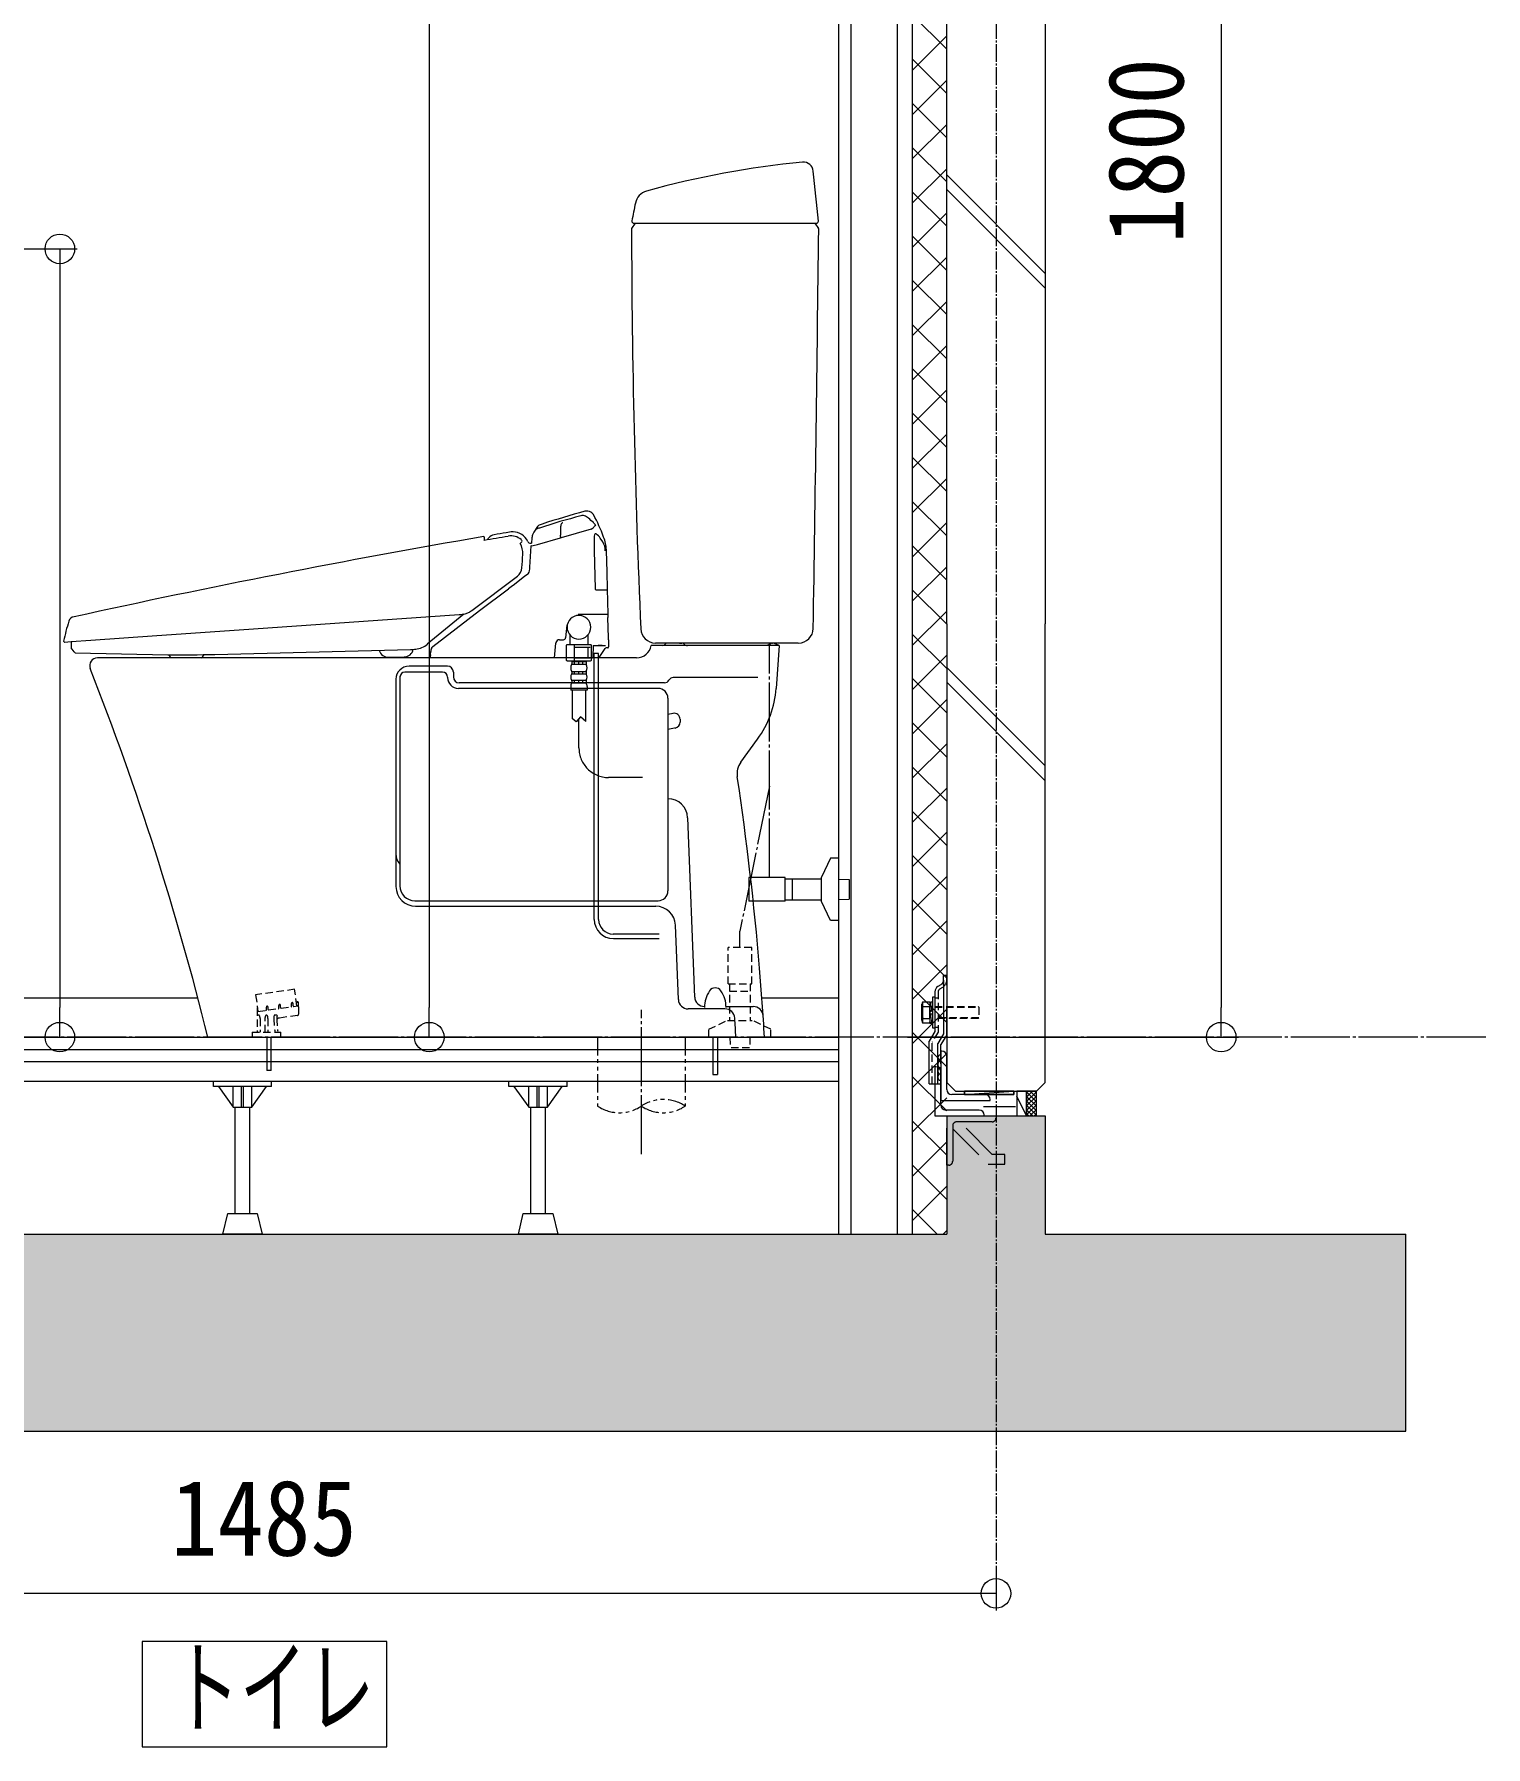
# Model space of a CAD drawing. Units: millimetres at full size, sheet at 1:30. Extents: x -17796 to 21385, y -23279 to 7734.
# Drawn here: x -3121 to -1647, y 703 to 2441 of the extents above; entities that cross this region are included whole.
import ezdxf
from ezdxf.enums import TextEntityAlignment as Align

# ---------------------------------------------------------------- set-up
doc = ezdxf.new("R2010")
doc.units = ezdxf.units.MM
doc.header["$LTSCALE"] = 30
for name, pattern in [('USER12', [1.25, 0.625, -0.125, 0.125, -0.125, 0.125, -0.125]), ('USER4', [0.78, 0.6, -0.06, 0.06, -0.06]), ('USER5', [0.375, 0.25, -0.125]), ('USER6', [2.5, 1.25, -1.25]), ('USER7', [0.2, 0.1, -0.1]), ('USER9', [2.3, 2, -0.1, 0.1, -0.1])]:
    doc.linetypes.add(name, pattern=pattern)
for name, color, linetype, lineweight in [('0-8_ﾄﾞｱR1', 6, 'Continuous', 18), ('0-B_0_6P', 54, 'USER4', 18), ('0-C_0_4P', 4, 'Continuous', 18), ('0-D_破線', 30, 'Continuous', 18), ('0-E_遮音材', 254, 'Continuous', 18), ('1-0_掃き出しﾏｰｸ', 253, 'USER7', 18), ('1-4_ﾌﾟﾛッﾄ', 41, 'Continuous', 18), ('1-F_衛生陶器・住設', 2, 'USER9', 18), ('2-A_', 6, 'Continuous', 18), ('3-B_仕上線（タイル・', 7, 'Continuous', 18), ('4-3_', 253, 'Continuous', 18), ('6-F_寸法', 2, 'Continuous', 18), ('7-C_B2', 1, 'Continuous', 18)]:
    doc.layers.add(name, color=color, linetype=linetype, lineweight=lineweight)
doc.styles.add('ＭＳ ゴシック', font='')
doc.styles.get('ＭＳ ゴシック').set_extended_font_data('MS Gothic')

msp = doc.modelspace()

# ---------------------------------------------------------------- linework, layer by layer
at = {"layer": '0-8_ﾄﾞｱR1'}
msp.add_lwpolyline([(-2762.63, 809.38), (-3011.21, 809.38), (-3011.21, 702.71), (-2762.63, 702.71)], close=True, dxfattribs=at)
at = {"layer": '0-B_0_6P'}
msp.add_line((-2144.42, 4560.22), (-2144.42, 857.13), dxfattribs=at)
at = {"layer": '0-C_0_4P'}
for p, q in [((-2304.42, 4182.96), (-2304.42, 1222.96)), ((-3593.42, 1462.96), (-2954.66, 1462.96)), ((-2382.09, 1462.96), (-2304.42, 1462.96)), ((-3605.92, 1422.96), (-2304.42, 1422.96))]:
    msp.add_line(p, q, dxfattribs=at)
at = {"layer": '0-D_破線'}
for p, q in [((-2291.92, 4182.96), (-2291.92, 1222.96)), ((-2244.92, 4182.96), (-2244.92, 1222.96))]:
    msp.add_line(p, q, dxfattribs=at)
at = {"layer": '0-E_遮音材'}
msp.add_line((-1728.37, 1022.96), (-1728.37, 1222.96), dxfattribs=at)
for points in [[(-2194.42, 1342.96), (-2094.42, 1222.96), (-2094.42, 1342.96)], [(-2194.42, 1342.96), (-2194.42, 1222.96), (-2094.42, 1222.96)], [(-2094.42, 1222.96), (-3862.57, 1022.96), (-1728.37, 1022.96)], [(-3862.57, 1022.96), (-2194.42, 1222.96), (-3862.57, 1222.96)], [(-2094.42, 1222.96), (-2194.42, 1222.96), (-3862.57, 1022.96)], [(-2094.42, 1222.96), (-1728.37, 1022.96), (-1728.37, 1222.96)]]:
    msp.add_solid(points, dxfattribs=at)
at = {"layer": '1-0_掃き出しﾏｰｸ', "color": 7, "linetype": 'Continuous'}
for p, q in [((-2194.42, 1342.96), (-2094.42, 1342.96)), ((-2194.42, 1342.96), (-2194.42, 1222.96)), ((-2094.42, 1342.96), (-2094.42, 1222.96)), ((-3862.57, 1222.96), (-2194.42, 1222.96)), ((-2094.42, 1222.96), (-1728.37, 1222.96)), ((-3862.57, 1022.96), (-1728.37, 1022.96))]:
    msp.add_line(p, q, dxfattribs=at)
at = {"layer": '1-4_ﾌﾟﾛッﾄ'}
for p, q in [((-2229.42, 4182.96), (-2229.42, 1222.96)), ((-2194.42, 2425.64), (-2229.42, 2460.64)), ((-2229.42, 2404.09), (-2194.42, 2439.09)), ((-2194.42, 2380.73), (-2229.42, 2415.73)), ((-2229.42, 2359.19), (-2194.42, 2394.19)), ((-2194.42, 2335.83), (-2229.42, 2370.83)), ((-2229.42, 2314.29), (-2194.42, 2349.29)), ((-2194.42, 2290.93), (-2229.42, 2325.93)), ((-2229.42, 2269.39), (-2194.42, 2304.39)), ((-2194.42, 2246.03), (-2229.42, 2281.03)), ((-2229.42, 2224.49), (-2194.42, 2259.49)), ((-2194.42, 2201.13), (-2229.42, 2236.13)), ((-2229.42, 2179.59), (-2194.42, 2214.59)), ((-2194.42, 2156.23), (-2229.42, 2191.23)), ((-2229.42, 2134.69), (-2194.42, 2169.69)), ((-2194.42, 2111.33), (-2229.42, 2146.33)), ((-2229.42, 2089.78), (-2194.42, 2124.78)), ((-2194.42, 2066.43), (-2229.42, 2101.43)), ((-2229.42, 2044.88), (-2194.42, 2079.88)), ((-2194.42, 2021.52), (-2229.42, 2056.52)), ((-2229.42, 1999.98), (-2194.42, 2034.98)), ((-2194.42, 1976.62), (-2229.42, 2011.62)), ((-2229.42, 1955.08), (-2194.42, 1990.08)), ((-2194.42, 1931.72), (-2229.42, 1966.72)), ((-2229.42, 1910.18), (-2194.42, 1945.18)), ((-2194.42, 1886.82), (-2229.42, 1921.82)), ((-2229.42, 1865.28), (-2194.42, 1900.28)), ((-2194.42, 1841.92), (-2229.42, 1876.92)), ((-2229.42, 1820.38), (-2194.42, 1855.38)), ((-2194.42, 1797.02), (-2229.42, 1832.02)), ((-2229.42, 1775.47), (-2194.42, 1810.47)), ((-2194.42, 1752.12), (-2229.42, 1787.12)), ((-2229.42, 1730.57), (-2194.42, 1765.57)), ((-2194.42, 1707.21), (-2229.42, 1742.21)), ((-2229.42, 1685.67), (-2194.42, 1720.67)), ((-2194.42, 1662.31), (-2229.42, 1697.31)), ((-2229.42, 1640.77), (-2194.42, 1675.77)), ((-2194.42, 1617.41), (-2229.42, 1652.41)), ((-2229.42, 1595.87), (-2194.42, 1630.87)), ((-2194.42, 1572.51), (-2229.42, 1607.51)), ((-2229.42, 1550.97), (-2194.42, 1585.97)), ((-2194.42, 1527.61), (-2229.42, 1562.61)), ((-2229.42, 1506.07), (-2194.42, 1541.07)), ((-2194.42, 1482.71), (-2229.42, 1517.71)), ((-2229.42, 1461.17), (-2194.42, 1496.17)), ((-2194.42, 1437.81), (-2229.42, 1472.81)), ((-2229.42, 1416.26), (-2194.42, 1451.26)), ((-2194.42, 1392.91), (-2229.42, 1427.91)), ((-2229.42, 1371.36), (-2194.42, 1406.36)), ((-2194.42, 1348), (-2229.42, 1383)), ((-2229.42, 1326.46), (-2194.42, 1361.46)), ((-2194.42, 1303.1), (-2229.42, 1338.1)), ((-2229.42, 1281.56), (-2194.42, 1316.56)), ((-2194.42, 1258.2), (-2229.42, 1293.2)), ((-2229.42, 1236.66), (-2194.42, 1271.66)), ((-2204.08, 1222.96), (-2229.42, 1248.3)), ((-2198.22, 1222.96), (-2194.42, 1226.76))]:
    msp.add_line(p, q, dxfattribs=at)
at = {"layer": '1-F_衛生陶器・住設'}
msp.add_line((-1647.32, 1422.96), (-7001.72, 1422.96), dxfattribs=at)
at = {"layer": '2-A_'}
for p, q in [((-2304.42, 1377.96), (-3605.92, 1377.96)), ((-2938.76, 1372.96), (-2938.76, 1377.96)), ((-2638.76, 1372.96), (-2638.76, 1377.96)), ((-2879.76, 1372.96), (-2938.76, 1372.96)), ((-2918.76, 1351.96), (-2918.76, 1372.96)), ((-2910.26, 1351.96), (-2910.26, 1372.96)), ((-2908.26, 1351.96), (-2908.26, 1372.96)), ((-2899.76, 1351.96), (-2899.76, 1372.96)), ((-2579.76, 1372.96), (-2638.76, 1372.96)), ((-2618.76, 1351.96), (-2618.76, 1372.96)), ((-2610.26, 1351.96), (-2610.26, 1372.96)), ((-2608.26, 1351.96), (-2608.26, 1372.96)), ((-2599.76, 1351.96), (-2599.76, 1372.96)), ((-2916.76, 1243.96), (-2916.76, 1351.96)), ((-2901.76, 1243.96), (-2901.76, 1351.96)), ((-2616.76, 1243.96), (-2616.76, 1351.96)), ((-2601.76, 1243.96), (-2601.76, 1351.96))]:
    msp.add_line(p, q, dxfattribs=at)
for points in [[(-2879.76, 1372.96), (-2879.76, 1377.96), (-2938.76, 1377.96)], [(-2579.76, 1372.96), (-2579.76, 1377.96), (-2638.76, 1377.96)]]:
    msp.add_lwpolyline(points, dxfattribs=at)
for points in [[(-2884.76, 1372.96), (-2933.76, 1372.96), (-2918.76, 1351.96), (-2899.76, 1351.96)], [(-2584.76, 1372.96), (-2633.76, 1372.96), (-2618.76, 1351.96), (-2599.76, 1351.96)], [(-2889.26, 1222.96), (-2929.26, 1222.96), (-2924.26, 1243.96), (-2894.26, 1243.96)], [(-2589.26, 1222.96), (-2629.26, 1222.96), (-2624.26, 1243.96), (-2594.26, 1243.96)]]:
    msp.add_lwpolyline(points, close=True, dxfattribs=at)
at = {"layer": '3-B_仕上線（タイル・', "color": 6}
for p, q in [((-2719.69, 3692.96), (-2719.69, 1452.96)), ((-1915.86, 3192.96), (-1915.86, 1452.96)), ((-3164.42, 2222.96), (-3077.13, 2222.96)), ((-3094.63, 2192.96), (-3094.63, 1452.96)), ((-3325.03, 1422.96), (-3077.13, 1422.96)), ((-2826.66, 1422.96), (-2702.19, 1422.96)), ((-2234.42, 1422.96), (-1898.36, 1422.96)), ((-2144.42, 873.4), (-2144.42, 840.85)), ((-2174.42, 858.35), (-3599.42, 858.35))]:
    msp.add_line(p, q, dxfattribs=at)
at = {"layer": '3-B_仕上線（タイル・'}
for p, q in [((-3094.63, 2222.96), (-3094.63, 2192.96)), ((-3094.63, 1422.96), (-3094.63, 1452.96)), ((-2719.69, 1422.96), (-2719.69, 1452.96)), ((-1915.86, 1422.96), (-1915.86, 1452.96)), ((-2144.42, 858.35), (-2174.42, 858.35))]:
    msp.add_line(p, q, dxfattribs=at)
for centre in [(-3094.63, 2222.96), (-3094.63, 1422.96), (-2719.69, 1422.96), (-1915.86, 1422.96), (-2144.42, 858.35)]:
    msp.add_circle(centre, 15, dxfattribs=at)
at = {"layer": '4-3_'}
for p, q in [((-2514.23, 2243.72), (-2510.43, 2248.96)), ((-2512.03, 2248.96), (-2326.75, 2248.96)), ((-2328.42, 2248.96), (-2324.62, 2243.68)), ((-2615.49, 1929.85), (-2615.94, 1924.26)), ((-2609.77, 1923.06), (-2586.46, 1929.7)), ((-2605.23, 1943.73), (-2607.23, 1943.03)), ((-2585.94, 1929.87), (-2586.39, 1929.74)), ((-2586.34, 1930.94), (-2586.38, 1932.34)), ((-2586.34, 1930.94), (-2586.32, 1929.9)), ((-2555.33, 1938.6), (-2585.94, 1929.87)), ((-2552.39, 1929.93), (-2552.4, 1925.53)), ((-2543.5, 1925.52), (-2546.17, 1929.31)), ((-2627.49, 1923.93), (-2627.46, 1923.96)), ((-2627.46, 1923.96), (-2627.37, 1924.05)), ((-2626.45, 1927.86), (-2626.45, 1927.86)), ((-2617.51, 1899.85), (-2616.11, 1921.74)), ((-2616.69, 1924.26), (-2615.79, 1924.26)), ((-2615.93, 1922.07), (-2616.06, 1921.85)), ((-2552.4, 1925.53), (-2552.34, 1922.37)), ((-2552.34, 1922.37), (-2552.23, 1917)), ((-2552.23, 1917), (-2551.45, 1877.94)), ((-2545.06, 1927.75), (-2544.81, 1927.37)), ((-2540.19, 1918.17), (-2540.16, 1916.77)), ((-2540.16, 1916.77), (-2539.58, 1894.7)), ((-2539.58, 1894.7), (-2539.14, 1877.95)), ((-2676.53, 1856.05), (-2630.27, 1890.89)), ((-2668.81, 1855.96), (-2639.27, 1877.93)), ((-2635.25, 1880.85), (-2639.27, 1877.93)), ((-2634.52, 1881.4), (-2635.12, 1880.94)), ((-2622.91, 1890.37), (-2634.52, 1881.4)), ((-2619.74, 1892.78), (-2622.91, 1890.37)), ((-2539.14, 1877.95), (-2538.47, 1852.36)), ((-2550.45, 1876.96), (-2539.11, 1876.96)), ((-2912.66, 1836.28), (-2689.25, 1851.9)), ((-2684.48, 1852.39), (-2721.68, 1821.68)), ((-2716.19, 1819.33), (-2668.81, 1855.96)), ((-2550.03, 1852.36), (-2538.47, 1852.36)), ((-2538.47, 1852.36), (-2538.38, 1848.89)), ((-2537.84, 1828.27), (-2538.38, 1848.89)), ((-3083.06, 1824.36), (-3063.23, 1825.75)), ((-3063.23, 1825.75), (-2996.3, 1830.43)), ((-2996.3, 1830.43), (-2912.66, 1836.28)), ((-2587.53, 1826.26), (-2583.47, 1826.26)), ((-2580.15, 1841.08), (-2581.27, 1828.3)), ((-2576.91, 1831.14), (-2576.91, 1821.22)), ((-2558.71, 1831.14), (-2558.71, 1821.22)), ((-2537.79, 1826.26), (-2537.84, 1828.27)), ((-3090.72, 1824.83), (-3090.92, 1824.82)), ((-3090.71, 1824.63), (-3090.72, 1824.83)), ((-3089.85, 1823.89), (-3083.06, 1824.36)), ((-3080.09, 1813.97), (-3083.28, 1817.99)), ((-3080.09, 1813.97), (-3079.26, 1812.92)), ((-3079.26, 1812.92), (-2984.96, 1811.1)), ((-2509.27, 1807.96), (-3056.42, 1807.96)), ((-2937.41, 1811.4), (-2738.58, 1816.28)), ((-2761.02, 1808.5), (-2745, 1808.89)), ((-2738.24, 1816.3), (-2738.11, 1816.31)), ((-2718.31, 1807.96), (-2718.31, 1810.12)), ((-2580.71, 1807.96), (-2718.31, 1807.96)), ((-2718.28, 1811.02), (-2718.11, 1814.27)), ((-2592.6, 1807.96), (-2591.3, 1822.82)), ((-2580.71, 1820.25), (-2580.71, 1805.99)), ((-2555.89, 1821.22), (-2579.74, 1821.22)), ((-2572.18, 1805.02), (-2572.18, 1821.22)), ((-2556.5, 1818.37), (-2572.18, 1818.37)), ((-2572.18, 1807.87), (-2556.5, 1807.87)), ((-2558.4, 1807.87), (-2558.4, 1818.37)), ((-2554.91, 1805.99), (-2554.91, 1820.25)), ((-2554.91, 1807.96), (-2554.09, 1807.96)), ((-2552.29, 1807.96), (-2554.09, 1807.96)), ((-2553.17, 1820.46), (-2553.59, 1808.44)), ((-2547.89, 1812.46), (-2553.45, 1812.46)), ((-2553.17, 1820.46), (-2540.65, 1820.46)), ((-2552.29, 1542.42), (-2552.29, 1812.46)), ((-2544.26, 1820.46), (-2548.3, 1820.46)), ((-2547.89, 1542.44), (-2547.89, 1812.46)), ((-2546.71, 1809.28), (-2541.31, 1817.3)), ((-2538.59, 1817.96), (-2539.58, 1817.96)), ((-2537.59, 1818.76), (-2537.79, 1818.76)), ((-2537.59, 1818.76), (-2537.61, 1819.4)), ((-2364.42, 1820.46), (-2494.42, 1820.46)), ((-2364.42, 1820.46), (-2494.42, 1820.46)), ((-2345.18, 1822.96), (-2490.07, 1822.96)), ((-2480.4, 1821.71), (-2480.39, 1821.71)), ((-2480.4, 1821.71), (-2480.39, 1821.71)), ((-2465.56, 1822.96), (-2478.23, 1822.96)), ((-2465.56, 1822.96), (-2463.25, 1822.96)), ((-2465.56, 1822.96), (-2463.25, 1822.96)), ((-2373.69, 1821.79), (-2377.24, 1820.46)), ((-2371.15, 1822.96), (-2371.16, 1822.94)), ((-2370.91, 1822.94), (-2371.16, 1822.94)), ((-2370.91, 1822.94), (-2371.16, 1822.94)), ((-2371.15, 1822.96), (-2370.92, 1822.96)), ((-2371.15, 1822.96), (-2370.92, 1822.96)), ((-2364.42, 1820.46), (-2367.63, 1776.84)), ((-2706.14, 1793.46), (-2744.42, 1793.46)), ((-2701.23, 1799.46), (-2740.21, 1799.46)), ((-2695.23, 1793.46), (-2695.23, 1788.54)), ((-2579.84, 1805.02), (-2555.87, 1805.02)), ((-2575.15, 1791.58), (-2560.49, 1791.58)), ((-2575.14, 1801.58), (-2560.49, 1801.58)), ((-2575.14, 1794.08), (-2560.49, 1794.08)), ((-2575.09, 1804.08), (-2575.09, 1801.96)), ((-2575.09, 1804.08), (-2560.49, 1804.08)), ((-2575.09, 1793.7), (-2575.09, 1792.01)), ((-2574.29, 1805.02), (-2574.29, 1804.08)), ((-2572.48, 1803.13), (-2572.48, 1802.08)), ((-2572.48, 1793.58), (-2572.48, 1792.08)), ((-2568.31, 1803.13), (-2568.31, 1802.08)), ((-2568.31, 1793.58), (-2568.31, 1792.08)), ((-2564.14, 1803.13), (-2564.14, 1802.08)), ((-2564.14, 1793.58), (-2564.14, 1792.08)), ((-2561.29, 1805.02), (-2561.29, 1804.08)), ((-2560.49, 1804.08), (-2560.49, 1801.96)), ((-2560.49, 1793.7), (-2560.49, 1792.01)), ((-2753.51, 1786.16), (-2753.51, 1575.82)), ((-2753.51, 1786.16), (-2753.51, 1782.54)), ((-2753.51, 1782.54), (-2753.51, 1575.82)), ((-2749.42, 1789.42), (-2749.42, 1576.42)), ((-2701.14, 1788.46), (-2701.14, 1787.54)), ((-2487.43, 1776.93), (-2690.14, 1776.93)), ((-2480.89, 1782.54), (-2689.23, 1782.54)), ((-2576.09, 1778.83), (-2576.09, 1775.08)), ((-2559.49, 1775.08), (-2576.09, 1775.08)), ((-2575.15, 1785.08), (-2560.49, 1785.08)), ((-2575.14, 1782.58), (-2560.49, 1782.58)), ((-2575.09, 1784.64), (-2575.09, 1782.96)), ((-2574.59, 1775.08), (-2574.59, 1746.29)), ((-2572.48, 1784.58), (-2572.48, 1783.08)), ((-2568.31, 1784.58), (-2568.31, 1783.08)), ((-2564.14, 1784.58), (-2564.14, 1783.08)), ((-2560.99, 1775.08), (-2560.99, 1743.4)), ((-2560.49, 1784.64), (-2560.49, 1782.96)), ((-2559.49, 1778.83), (-2559.49, 1775.08)), ((-2394.11, 1787.96), (-2472, 1787.96)), ((-2386.29, 1787.96), (-2406.18, 1787.96)), ((-2477.43, 1766.93), (-2477.43, 1571.42)), ((-2472.29, 1751.53), (-2477.43, 1750.53)), ((-2465.15, 1745.64), (-2465.15, 1742.58)), ((-2465.15, 1745.64), (-2465.15, 1742.58)), ((-2469.2, 1736.85), (-2477.43, 1735.25)), ((-2403.44, 1702.01), (-2386.45, 1725.4)), ((-2477.43, 1664.86), (-2477.39, 1664.86)), ((-2450.29, 1463.62), (-2457.4, 1645.64)), ((-2312.44, 1604.46), (-2321.44, 1585.46)), ((-2304.42, 1604.46), (-2312.44, 1604.46)), ((-2395.46, 1584.96), (-2395.46, 1560.96)), ((-2358.46, 1584.96), (-2395.46, 1584.96)), ((-2358.46, 1560.96), (-2358.46, 1584.96)), ((-2358.46, 1583.46), (-2321.44, 1583.46)), ((-2350.96, 1562.46), (-2350.96, 1583.46)), ((-2321.44, 1560.46), (-2321.44, 1585.46)), ((-2304.42, 1583.2), (-2293.46, 1582.86)), ((-2293.46, 1582.86), (-2293.46, 1563.07)), ((-2734.42, 1561.42), (-2487.43, 1561.42)), ((-2733.51, 1555.82), (-2489.76, 1555.82)), ((-2358.46, 1560.96), (-2395.46, 1560.96)), ((-2358.46, 1562.46), (-2321.44, 1562.46)), ((-2312.44, 1541.46), (-2321.44, 1560.46)), ((-2304.42, 1562.73), (-2293.46, 1563.07)), ((-2466.83, 1461.06), (-2469.78, 1536.6)), ((-2304.42, 1541.46), (-2312.44, 1541.46)), ((-2486.22, 1527.46), (-2532.89, 1527.46)), ((-2532.79, 1522.96), (-2486.22, 1522.96)), ((-2419.53, 1451.62), (-2456.84, 1451.62)), ((-2418.44, 1454.01), (-2390.78, 1454.01)), ((-2884.67, 1422.96), (-2884.67, 1388.96)), ((-2880.17, 1388.96), (-2880.17, 1422.96)), ((-2431.78, 1422.96), (-2431.78, 1385.16)), ((-2427.06, 1422.96), (-2427.06, 1385.16)), ((-2880.17, 1388.96), (-2884.67, 1388.96)), ((-2431.78, 1385.16), (-2427.06, 1385.16))]:
    msp.add_line(p, q, dxfattribs=at)
at = {"layer": '4-3_', "linetype": 'USER9'}
for p, q in [((-2374.43, 1584.96), (-2374.43, 1822.96)), ((-2567.73, 1716.46), (-2567.73, 1746.18)), ((-2503.23, 1686.46), (-2537.73, 1686.46)), ((-2374.43, 1677.63), (-2404.42, 1530.55)), ((-2404.42, 1514), (-2404.42, 1530.55)), ((-2504.42, 1304.06), (-2504.42, 1450.71))]:
    msp.add_line(p, q, dxfattribs=at)
at = {"layer": '4-3_', "linetype": 'USER5'}
for p, q in [((-2416.42, 1477), (-2416.42, 1514)), ((-2416.42, 1477), (-2392.42, 1477)), ((-2414.92, 1477), (-2414.92, 1439.98)), ((-2414.92, 1469.5), (-2393.92, 1469.5)), ((-2393.92, 1477), (-2393.92, 1439.98)), ((-2894.42, 1452.09), (-2894.42, 1427.96)), ((-2893.56, 1449.08), (-2886.34, 1450.1)), ((-2892.42, 1445.23), (-2893.42, 1445.23)), ((-2884.42, 1445.23), (-2885.42, 1445.23)), ((-2885, 1450.3), (-2885, 1453.37)), ((-2883.29, 1451.1), (-2883.29, 1453.37)), ((-2882.72, 1450.6), (-2873.62, 1451.88)), ((-2874.5, 1445.23), (-2876.7, 1445.23)), ((-2874.44, 1442.91), (-2874.52, 1441.96)), ((-2872.27, 1452.09), (-2872.27, 1455.16)), ((-2853.28, 1444.96), (-2872.12, 1442.31)), ((-2870.56, 1452.89), (-2870.56, 1455.16)), ((-2870, 1452.39), (-2860.89, 1453.67)), ((-2859.54, 1453.87), (-2859.54, 1456.95)), ((-2857.84, 1454.68), (-2857.84, 1456.95)), ((-2857.27, 1454.18), (-2853.56, 1454.7)), ((-2854.5, 1458.57), (-2853.56, 1458.7)), ((-2852.42, 1453.71), (-2852.42, 1457.71)), ((-2852.42, 1453.71), (-2852.42, 1445.95)), ((-2899.45, 1427.96), (-2899.45, 1422.96)), ((-2899.45, 1427.96), (-2870.41, 1427.96)), ((-2891.42, 1441.7), (-2891.42, 1427.96)), ((-2886.42, 1427.96), (-2886.42, 1441.7)), ((-2883.42, 1441.7), (-2883.42, 1427.96)), ((-2874.52, 1441.82), (-2874.52, 1441.96)), ((-2872.12, 1442.31), (-2872.64, 1442.18)), ((-2870.41, 1422.96), (-2870.41, 1427.96)), ((-2435.92, 1422.96), (-2435.92, 1430.98)), ((-2372.92, 1430.98), (-2391.92, 1439.98)), ((-2372.92, 1422.96), (-2372.92, 1430.98)), ((-2414.66, 1422.96), (-2414.32, 1412)), ((-2394.53, 1412), (-2414.32, 1412)), ((-2394.19, 1422.96), (-2394.53, 1412))]:
    msp.add_line(p, q, dxfattribs=at)
at = {"layer": '4-3_', "linetype": 'USER12'}
for p, q in [((-2548.92, 1422.96), (-2548.92, 1352.96)), ((-2459.92, 1422.96), (-2459.92, 1352.96))]:
    msp.add_line(p, q, dxfattribs=at)
at = {"layer": '4-3_'}
for points in [[(-2568.53, 1852.34), (-2568.17, 1852.36), (-2566.31, 1852.36), (-2550.03, 1852.36)], [(-2537.79, 1826.26), (-2537.76, 1825.15), (-2537.61, 1819.4)], [(-2539.58, 1817.96), (-2540.07, 1817.96), (-2540.16, 1817.96)], [(-2370.79, 1822.96), (-2370.92, 1822.96), (-2370.91, 1822.94)], [(-2364.42, 1820.46), (-2369.13, 1822.6), (-2369.26, 1822.6), (-2369.25, 1822.59)], [(-2560.93, 1743.35), (-2566.02, 1748.07), (-2570.75, 1742.82), (-2574.59, 1746.29)]]:
    msp.add_lwpolyline(points, dxfattribs=at)
at = {"layer": '4-3_', "linetype": 'USER5'}
for points in [[(-2392.42, 1477), (-2392.42, 1514), (-2416.42, 1514)], [(-2853.95, 1454.65), (-2856.32, 1471.48), (-2895.93, 1465.92), (-2893.56, 1449.08)], [(-2877.23, 1444.67), (-2877.44, 1443.81), (-2877.53, 1442.94), (-2877.54, 1442.07)], [(-2435.92, 1430.98), (-2416.92, 1439.98), (-2391.92, 1439.98)]]:
    msp.add_lwpolyline(points, dxfattribs=at)
at = {"layer": '4-3_'}
for centre, radius, start, end in [((-2256.77, 1414.54), 900.31, 95.35451, 105.61374), ((-2339.86, 2300.96), 10, 5.90682, 95.35167), ((-10033.85, 1496.49), 7745.93, 5.59112, 5.96898), ((-2494.78, 2266.21), 16, 105.61774, 168.29018), ((-1744.7, 2110.53), 782.07, 168.27493, 169.62903), ((-2513.42, 2243.13), 1, 143.92096, 180.02067), ((7486.72, 2270.92), 10001.18, 180.15925, 182.48491), ((-2512.03, 2250.96), 2, 169.61382, 270), ((-80651.85, 3109.18), 78332.21, 359.06978, 359.36648), ((-2326.75, 2250.96), 2, 270.00045, 5.90698), ((-2325.43, 2243.1), 1, 359.26679, 35.75074), ((-2328.86, 1073.48), 910.02, 105.10095, 107.8568), ((-2320.86, 1062.72), 925.77, 105.07613, 107.88899), ((-2564.13, 1944.24), 8.04, 75.40757, 102.99484), ((-2565.94, 1941.08), 11.6, 47.38056, 70.69798), ((-2559.75, 1949.46), 7.42, 57.57566, 104.897), ((-2627.55, 1866.8), 108.09, 46.42791, 50.01004), ((-2564.66, 1941.51), 16.76, 49.1506, 57.96959), ((-2555.3, 1952.08), 2.65, 26.31769, 52.81681), ((-2728.58, 1860.36), 198.71, 20.67878, 27.87046), ((-1093.64, -7193.36), 9258.58, 99.76818, 102.39042), ((-2664.37, 1930.52), 0.481, 0.21967, 101.16989), ((-2629.65, 1928.91), 34.28, 177.31257, 182.41183), ((-3536.78, 7234.03), 5377.87, 279.34099, 279.60446), ((-2639.66, 1910.36), 27.47, 135.54076, 138.72839), ((-2652.3, 1924.02), 8.94, 100.41666, 141.2704), ((-2333.13, 130.1), 1831.02, 99.69818, 100.09016), ((-2632.77, 1891.7), 44.14, 92.46098, 101.51148), ((-2636.97, 1915.54), 16.2, 49.5058, 99.00478), ((-2634.78, 1919.34), 16.47, 24.17593, 89.59455), ((-2606.44, 1929.39), 9.06, 153.3702, 177.07163), ((-2540.03, 1892.52), 85.01, 145.12814, 151.21559), ((-2608.66, 1934.44), 4.6, 120.63293, 145.61484), ((-2604.08, 1925.89), 14.29, 105.52438, 118.96378), ((-2605.31, 1937.8), 5.58, 110.20729, 143.33297), ((-2586.51, 1929.89), 0.194, 284.90889, 1.27189), ((-2549.52, 1938.46), 36.94, 174.42919, 180.9551), ((-2296.59, 1938.86), 289.86, 180.20058, 181.28964), ((-2582.95, 1941.88), 3.33, 121.61973, 177.17616), ((-2583.69, 1943.53), 1.55, 106.32766, 130.18977), ((-2556.62, 1942.97), 4.55, 286.50032, 315.31699), ((-2498.4, 1897.87), 69.13, 139.52276, 142.68918), ((-2568.87, 1928.63), 22.84, 38.82858, 46.17346), ((-2541.63, 1929.79), 10.76, 163.07505, 179.21369), ((-2550.9, 1932.68), 1.05, 63.87348, 166.64465), ((-2551.24, 1942.76), 0.255, 355.42371, 48.4676), ((-2558.06, 1921.81), 14.06, 32.24978, 57.15084), ((-2572.88, 1917.97), 32.71, 359.11806, 22.57904), ((-2664.31, 1929.7), 2.27, 266.02598, 280.48301), ((-2638.05, 1908.95), 29.61, 138.7349, 139.99379), ((-2642.96, 1914.22), 18.27, 355.24407, 32.59017), ((-2572.37, 1866.66), 79.49, 132.13213, 133.78637), ((-2631.5, 1922.07), 7.68, 39.77195, 48.90419), ((-2631.44, 1922.12), 7.6, 39.7589, 48.99155), ((-2909.47, 1926.92), 285.06, 354.41116, 357.14236), ((-2626.36, 1926.35), 1, 312.55377, 39.65655), ((-2626.36, 1926.35), 1, 312.5758, 39.68121), ((-2616.69, 1927.76), 3.5, 208.68971, 270.00197), ((-2615.81, 1921.68), 0.302, 144.87193, 169.07701), ((-2615.99, 1921.76), 0.118, 192.72787, 240.93945), ((-2615.87, 1922.31), 0.679, 254.84546, 274.69592), ((-2621.06, 1957.56), 36.31, 278.31677, 288.12143), ((-2556.1, 1917.43), 14.98, 356.40263, 32.6693), ((-2636.93, 1899.89), 11.19, 306.46885, 356.23103), ((-2630.01, 1899.51), 12.51, 329.48269, 1.53253), ((-2626.28, 1901.38), 10.8, 307.24067, 310.88715), ((-2550.45, 1877.96), 1, 181.14885, 270), ((-2773.07, 1752.52), 325.97, 163.49931, 167.18613), ((-3079.28, 1842.96), 6.68, 98.46113, 161.27453), ((-2690.52, 1886.62), 34.75, 272.0904, 282.20621), ((-2686.93, 1867.63), 15.43, 284.10021, 290.45667), ((-2687, 1867.73), 15.55, 290.56657, 297.70833), ((-2689.08, 1871.63), 19.98, 297.79572, 303.27919), ((-2697.67, 1884.69), 35.6, 303.30192, 306.43613), ((-2567.81, 1838.96), 12, 0, 180), ((-2587.53, 1822.46), 3.8, 89.99089, 164.42287), ((-2583.47, 1828.46), 2.2, 270, 354.99999), ((-2583.46, 1828.49), 2.2, 340.40044, 355.0018), ((-2567.81, 1838.96), 12, 180, 0), ((-2490.07, 1837.96), 15, 182.48502, 270), ((-2344.96, 1837.96), 15, 269.99999, 359.27719), ((-3089.91, 1824.69), 0.8, 183.99633, 274.00364), ((-2946.46, 1814.15), 136.87, 175.71896, 178.39143), ((-3056.42, 1799.96), 8, 90, 201.46131), ((-2968.51, 2964.59), 1153.61, 269.18275, 271.54443), ((-2977.35, 1813.46), 7, 199.85797, 231.78639), ((-2954.68, 1814.01), 7, 300.19697, 335.93816), ((-2761.25, 1818), 9.5, 195.24884, 271.36213), ((-2761.25, 1818), 9.5, 271.36213, 271.39019), ((-2745.23, 1818.39), 9.5, 271.40437, 348.31221), ((-2745.23, 1818.39), 9.5, 271.39019, 271.40437), ((-2741.76, 1882.6), 66.39, 272.75376, 277.17295), ((-2736.34, 1840.07), 23.52, 276.99265, 308.94795), ((-2698.12, 1809.92), 20.19, 176.8685, 179.41373), ((-2707.96, 1814.16), 10.14, 161.67348, 179.36918), ((-2712.75, 1815.41), 5.22, 131.23112, 158.15437), ((-2587.52, 1822.49), 3.8, 164.91734, 175.00122), ((-2579.72, 1820.24), 0.984, 89.06658, 180.93342), ((-2555.89, 1820.24), 0.984, 359.06658, 90.93342), ((-2554.09, 1808.46), 0.5, 270, 358), ((-2549.2, 1810.96), 3, 295.93559, 300.86532), ((-2549.2, 1810.96), 3, 300.86529, 326.04317), ((-2540.07, 1816.46), 1.5, 90, 146.04318), ((-2538.59, 1818.76), 0.8, 270, 359.99999), ((-2509.21, 1822.96), 15, 269.77248, 350.40582), ((-2482.56, 1822.96), 2.5, 270, 330), ((-2482.56, 1822.96), 2.5, 270, 330), ((-2478.23, 1820.46), 2.5, 90, 150), ((-2478.23, 1820.46), 2.5, 90, 150), ((-2463.33, 1819.99), 2.97, 38.34473, 88.49478), ((-2457.39, 1825.89), 5.43, 228.39238, 268.67629), ((-2371.15, 1819.47), 3.49, 89.94742, 139.93235), ((-2371.18, 1819.53), 3.41, 89.61029, 139.83124), ((-2370.92, 1818.96), 4, 65.54192, 89.99992), ((-2370.92, 1818.96), 4, 65.54192, 89.99992), ((-2370.88, 1818.99), 3.95, 65.65898, 90.37373), ((-2370.88, 1818.99), 3.95, 65.65898, 90.37373), ((-2370.79, 1818.96), 4, 65.55605, 90), ((-2370.79, 1818.96), 4, 65.55605, 90), ((-5855.86, 699.42), 3000, 13.9563, 21.46131), ((-2740.21, 1786.16), 13.3, 90, 180), ((-2744.42, 1788.46), 5, 90, 180), ((-2706.14, 1788.46), 5, 0, 90), ((-2701.23, 1793.46), 6, 0, 90), ((-2579.72, 1806.01), 0.984, 179.06658, 270.93342), ((-2568.56, 1797.83), 7.53, 152.78246, 207.2175), ((-2570.31, 1788.33), 5.78, 149.61677, 210.38267), ((-2576.59, 1792.01), 1.5, 329.61719, 359.99999), ((-2576.59, 1801.96), 1.5, 332.7833, 359.99999), ((-2576.59, 1793.7), 1.5, 359.99999, 27.21773), ((-2558.99, 1801.96), 1.5, 179.99998, 207.21778), ((-2558.99, 1793.7), 1.5, 152.78227, 180), ((-2558.99, 1792.01), 1.5, 180, 210.384), ((-2567.02, 1797.83), 7.53, 332.78227, 27.21752), ((-2565.27, 1788.33), 5.78, 329.61734, 30.38296), ((-2555.89, 1806.01), 0.984, 269.06658, 0.93342), ((-2690.14, 1787.93), 11, 180, 270), ((-2689.23, 1788.54), 6, 180, 270), ((-2568.56, 1778.83), 7.53, 152.78227, 180), ((-2576.59, 1784.64), 1.5, 359.99999, 30.38401), ((-2576.59, 1782.96), 1.5, 332.78226, 359.99999), ((-2558.99, 1784.64), 1.5, 149.61719, 180), ((-2558.99, 1782.96), 1.5, 179.99999, 207.21772), ((-2567.02, 1778.83), 7.53, 0.00001, 27.21752), ((-2487.43, 1766.93), 10, 359.9509, 90), ((-2480.89, 1787.54), 5, 270, 332.77772), ((-2472, 1782.96), 5, 90, 152.77772), ((-2467.36, 1784.17), 100, 324.00544, 355.79464), ((-2471.15, 1745.64), 6, 0, 101), ((-2471.15, 1742.58), 6, 281, 0), ((-2471.15, 1742.58), 6, 281, 0), ((-2471.15, 1745.64), 6, 0, 26.85188), ((-2387.26, 1690.26), 20, 144.00544, 188.50317), ((-5374.06, 1243.71), 3000, 4.76384, 8.50317), ((-2477.39, 1644.86), 20, 2.23699, 90), ((-2738.51, 1608.89), 15, 180, 223.31469), ((-2733.51, 1575.82), 20, 180, 270), ((-2734.42, 1576.42), 15, 180, 270), ((-2487.43, 1571.42), 10, 270, 0), ((-2489.76, 1535.82), 20, 2.23699, 90), ((-2532.79, 1542.46), 19.5, 180, 270), ((-2532.89, 1542.46), 15, 180, 270), ((-5374.06, 1243.71), 3000, 3.42549, 4.76384), ((-5374.06, 1243.71), 3000, 3.42549, 4.76384), ((-2456.84, 1461.62), 10, 182.23699, 270), ((-2440.3, 1464.01), 10, 182.23699, 270), ((-2410.42, 1453), 30, 145.69874, 180.0735), ((-2429.42, 1465.96), 7, 90, 145.69874), ((-2429.42, 1465.96), 7, 34.30126, 90), ((-2448.42, 1453), 30, 359.9265, 34.30126), ((-2419.53, 1441.62), 10, 3.54486, 90), ((-2390.78, 1444.01), 10, 3.8411, 90), ((-4393.74, 1319.32), 1988, 2.98845, 3.54486)]:
    msp.add_arc(centre, radius, start, end, dxfattribs=at)
at = {"layer": '4-3_', "linetype": 'USER9'}
msp.add_arc((-2537.73, 1716.46), 30, 180, 269.99994, dxfattribs=at)
at = {"layer": '4-3_', "linetype": 'USER5'}
for centre, radius, start, end in [((-2893.42, 1452.09), 1, 131.82737, 180), ((-2893.42, 1448.09), 1, 98, 180), ((-2893.58, 1444.29), 0.956, 80.67053, 152.10501), ((-2896.16, 1442.26), 4.77, 353.13925, 38.45172), ((-2881.69, 1442.26), 4.77, 141.54831, 186.86073), ((-2885.73, 1450.62), 0.795, 302.03559, 335.96423), ((-2884.16, 1453.55), 0.858, 108.46588, 191.86428), ((-2884.29, 1453.37), 1, 0, 98), ((-2888.16, 1442.26), 4.77, 353.13923, 38.4517), ((-2882.79, 1451.1), 0.5, 180, 278), ((-2876.5, 1444.51), 0.744, 105.92657, 167.68998), ((-2876.06, 1443.17), 2.58, 37.19753, 52.80247), ((-2868.6, 1442.46), 5.87, 157.18532, 175.55022), ((-2873, 1452.41), 0.795, 302.03536, 335.96446), ((-2871.43, 1455.34), 0.858, 108.46588, 191.86428), ((-2871.56, 1455.16), 1, 0, 98), ((-2870.06, 1452.89), 0.5, 180, 278), ((-2860.27, 1454.2), 0.795, 302.03533, 335.96449), ((-2858.7, 1457.13), 0.858, 108.46634, 191.86398), ((-2858.84, 1456.95), 1, 0, 98), ((-2857.34, 1454.68), 0.5, 180, 278), ((-2853.29, 1457.89), 0.858, 108.46588, 191.86444), ((-2853.42, 1457.71), 1, 0, 98), ((-2853.42, 1453.71), 1, 0, 98), ((-2853.42, 1445.95), 1, 278, 0), ((-2424.08, 1470.16), 454.33, 183.54512, 185.32989), ((-2422.38, 1470.15), 453.03, 183.58478, 185.20247), ((-2871.82, 1439.43), 2.88, 106.70436, 155.89237)]:
    msp.add_arc(centre, radius, start, end, dxfattribs=at)
at = {"layer": '4-3_', "linetype": 'USER12'}
for centre, start, end in [((-2482.17, 1319.72), 56.20316, 123.79684), ((-2526.67, 1386.2), 236.20312, 303.79688), ((-2482.17, 1386.2), 236.20312, 303.79688)]:
    msp.add_arc(centre, 40, start, end, dxfattribs=at)
at = {"layer": '6-F_寸法'}
for p, q in [((-2094.42, 2198.16), (-2194.42, 2298.16)), ((-2094.42, 2183.16), (-2194.42, 2283.16)), ((-2094.42, 1698.16), (-2194.42, 1798.16)), ((-2094.42, 1683.16), (-2194.42, 1783.16)), ((-2197.62, 1475.84), (-2197.62, 1485.44)), ((-2194.42, 1485.44), (-2197.62, 1485.44)), ((-2197.62, 1480.84), (-2197.62, 1426.33)), ((-2194.42, 1475.84), (-2194.42, 1485.44)), ((-2206.42, 1468.94), (-2206.42, 1428.76)), ((-2200.52, 1476.01), (-2203.43, 1474.25)), ((-2219.72, 1440.25), (-2219.72, 1456.39)), ((-2218.72, 1437.19), (-2218.72, 1458.69)), ((-2218.72, 1458.69), (-2211.72, 1458.69)), ((-2218.72, 1453.94), (-2211.72, 1453.94)), ((-2211.72, 1458.69), (-2211.72, 1437.19)), ((-2211.72, 1441.94), (-2211.72, 1453.94)), ((-2218.72, 1441.94), (-2211.72, 1441.94)), ((-2211.72, 1437.19), (-2218.72, 1437.19)), ((-2206.42, 1428.76), (-2212.42, 1418.76)), ((-2197.62, 1426.33), (-2203.62, 1416.33)), ((-2194.42, 1425.44), (-2200.42, 1415.44)), ((-2212.42, 1375.44), (-2212.42, 1418.76)), ((-2203.62, 1375.44), (-2203.62, 1416.33)), ((-2200.42, 1395.99), (-2200.42, 1415.44)), ((-2194.42, 1369.76), (-2194.42, 1403.76)), ((-2212.42, 1375.44), (-2200.42, 1375.44)), ((-2200.42, 1353.96), (-2200.42, 1387.96)), ((-2155.42, 1364.76), (-2189.42, 1364.76)), ((-2176.44, 1364.76), (-2126.44, 1367.96)), ((-2113.42, 1342.96), (-2123.42, 1362.96)), ((-2113.42, 1366.56), (-2112.02, 1367.96)), ((-2113.42, 1362.07), (-2107.53, 1367.96)), ((-2113.42, 1357.58), (-2103.42, 1367.58)), ((-2103.42, 1357.27), (-2113.42, 1367.27)), ((-2113.42, 1353.09), (-2103.42, 1363.09)), ((-2103.42, 1352.78), (-2113.42, 1362.78)), ((-2113.42, 1348.6), (-2103.42, 1358.6)), ((-2103.42, 1348.29), (-2113.42, 1358.29)), ((-2103.42, 1361.76), (-2109.62, 1367.96)), ((-2103.42, 1366.25), (-2105.13, 1367.96)), ((-2161.42, 1348.96), (-2195.42, 1348.96)), ((-2124.75, 1352.08), (-2157.24, 1352.08)), ((-2113.42, 1344.11), (-2103.42, 1354.11)), ((-2103.42, 1343.8), (-2113.42, 1353.8)), ((-2107.07, 1342.96), (-2113.42, 1349.31)), ((-2111.56, 1342.96), (-2113.42, 1344.82)), ((-2110.08, 1342.96), (-2103.42, 1349.62)), ((-2105.59, 1342.96), (-2103.42, 1345.12))]:
    msp.add_line(p, q, dxfattribs=at)
at = {"layer": '6-F_寸法', "linetype": 'USER5'}
for p, q in [((-2206.42, 1462.94), (-2203.22, 1462.94)), ((-2203.22, 1468.94), (-2203.22, 1427.88)), ((-2198.86, 1473.27), (-2201.77, 1471.51)), ((-2206.42, 1453.94), (-2162.42, 1453.94)), ((-2206.42, 1453.24), (-2161.72, 1453.24)), ((-2161.72, 1442.64), (-2206.42, 1442.64)), ((-2161.72, 1453.24), (-2162.42, 1453.94)), ((-2161.72, 1442.64), (-2162.42, 1441.94)), ((-2161.72, 1453.24), (-2161.72, 1442.64)), ((-2203.22, 1427.88), (-2209.22, 1417.88)), ((-2162.42, 1441.94), (-2206.42, 1441.94)), ((-2206.42, 1432.94), (-2203.22, 1432.94)), ((-2209.22, 1375.44), (-2209.22, 1417.88))]:
    msp.add_line(p, q, dxfattribs=at)
at = {"layer": '6-F_寸法', "linetype": 'USER6'}
for p, q in [((-2144.42, 1342.96), (-2144.42, 1340.96)), ((-2188.42, 1332.96), (-2188.42, 1296.96)), ((-2148.42, 1336.96), (-2184.42, 1336.96))]:
    msp.add_line(p, q, dxfattribs=at)
at = {"layer": '6-F_寸法'}
for points in [[(-2194.42, 1842.36), (-2194.42, 4158.96), (-2185.42, 4167.96), (-2104.42, 4167.96), (-2094.42, 4157.96), (-2094.42, 1842.36)], [(-2194.42, 1842.36), (-2194.42, 1376.96), (-2185.42, 1367.96), (-2103.42, 1367.96), (-2094.42, 1376.96), (-2094.42, 1842.36)], [(-2194.42, 1480.84), (-2194.42, 1425.44), (-2194.42, 1453.24)], [(-2211.72, 1449.33), (-2209.75, 1449.33), (-2208.72, 1458.69)], [(-2211.72, 1449.33), (-2210.7, 1458.69), (-2208.72, 1458.69)], [(-2211.72, 1437.19), (-2209.75, 1437.19), (-2208.72, 1446.55)], [(-2211.72, 1437.19), (-2210.7, 1446.55), (-2208.72, 1446.55)], [(-2199.42, 1408.76), (-2200.42, 1408.76), (-2200.42, 1358.76), (-2150.42, 1358.76), (-2150.42, 1359.76)], [(-2205.42, 1392.96), (-2206.42, 1392.96), (-2206.42, 1342.96), (-2156.42, 1342.96), (-2156.42, 1343.96)]]:
    msp.add_lwpolyline(points, dxfattribs=at)
for points in [[(-2208.72, 1431.94), (-2208.72, 1463.94), (-2206.42, 1463.94), (-2206.42, 1431.94)], [(-2126.44, 1364.76), (-2176.44, 1364.76), (-2176.44, 1367.96), (-2126.44, 1367.96)], [(-2176.44, 1364.76), (-2126.44, 1364.76), (-2126.44, 1367.96), (-2176.44, 1367.96)], [(-2113.42, 1367.96), (-2123.42, 1367.96), (-2123.42, 1342.96), (-2113.42, 1342.96)], [(-2103.42, 1367.96), (-2113.42, 1367.96), (-2113.42, 1342.96), (-2103.42, 1342.96)]]:
    msp.add_lwpolyline(points, close=True, dxfattribs=at)
at = {"layer": '6-F_寸法', "linetype": 'USER6'}
for points in [[(-2192.42, 1292.96), (-2194.42, 1292.96), (-2194.42, 1342.96), (-2144.42, 1342.96)], [(-2188.42, 1329.89), (-2152.5, 1293.97), (-2135.51, 1293.97), (-2135.51, 1303.97), (-2148.36, 1303.97), (-2181.35, 1336.96)]]:
    msp.add_lwpolyline(points, dxfattribs=at)
at = {"layer": '6-F_寸法'}
for centre, radius, start, end in [((-2203.62, 1481.14), 6, 301.14508, 0), ((-2200.22, 1468.94), 6.2, 121.14508, 180), ((-2216.41, 1456.32), 3.32, 134.29608, 225.70244), ((-2201.22, 1447.94), 18.5, 161.07497, 198.92503), ((-2216.64, 1439.57), 3.16, 131.299, 228.7025), ((-2199.42, 1403.76), 5, 0, 90), ((-2205.42, 1387.96), 5, 0, 90), ((-2200.42, 1401.56), 3.2, 90, 270), ((-2200.42, 1395.16), 3.2, 90, 270), ((-2200.42, 1388.76), 3.2, 90, 270), ((-2200.42, 1382.36), 3.2, 90, 270), ((-2189.42, 1369.76), 5, 180, 270), ((-2155.42, 1359.76), 5, 0, 90), ((-2195.42, 1353.96), 5, 180, 270), ((-2161.42, 1343.96), 5, 0, 90)]:
    msp.add_arc(centre, radius, start, end, dxfattribs=at)
at = {"layer": '6-F_寸法', "linetype": 'USER5'}
for centre, radius, start, end in [((-2203.62, 1481.14), 9.2, 301.14508, 0), ((-2200.22, 1468.94), 3, 121.14508, 180)]:
    msp.add_arc(centre, radius, start, end, dxfattribs=at)
at = {"layer": '6-F_寸法', "linetype": 'USER6'}
for centre, start, end in [((-2148.42, 1340.96), 270, 0), ((-2184.42, 1332.96), 90, 180), ((-2192.42, 1296.96), 270, 0)]:
    msp.add_arc(centre, 4, start, end, dxfattribs=at)
at = {"layer": '7-C_B2'}
for p, q in [((-2304.42, 1409.96), (-3605.92, 1409.96)), ((-2304.42, 1397.96), (-3605.92, 1397.96))]:
    msp.add_line(p, q, dxfattribs=at)

# ---------------------------------------------------------------- texts
at = {"layer": '0-8_ﾄﾞｱR1', "style": 'ＭＳ ゴシック', "width": 0.65}
msp.add_text('トイレ', height=76.97, dxfattribs=at).set_placement((-2980.26, 701.24), align=Align.BOTTOM_LEFT)
at = {"layer": '3-B_仕上線（タイル・', "color": 9, "style": 'ＭＳ ゴシック', "width": 0.9}
msp.add_text('1800', height=76.98, rotation=90, dxfattribs=at).set_placement((-1931.06, 2228.1), align=Align.BOTTOM_LEFT)
msp.add_text('1485', height=76.98, dxfattribs=at).set_placement((-2981.78, 873.54), align=Align.BOTTOM_LEFT)

doc.saveas('drawing.dxf')
